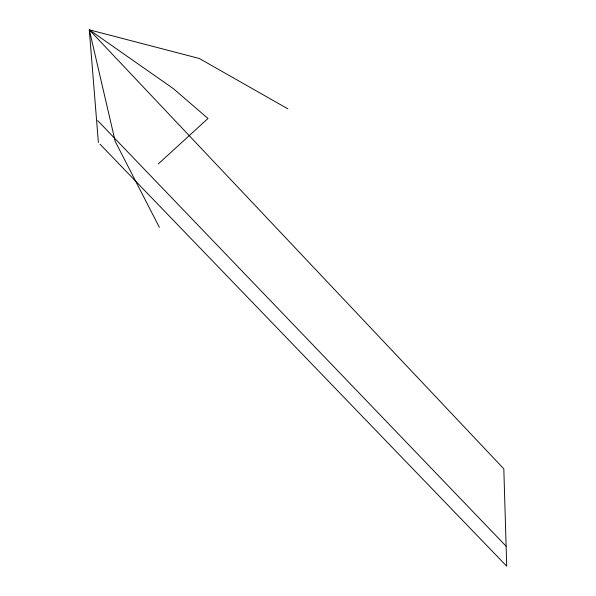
<?xml version="1.0" encoding="UTF-8"?>
<svg xmlns="http://www.w3.org/2000/svg" width="596" height="596" viewBox="0 0 596 596"><rect width="100%" height="100%" fill="white"/><g stroke="black" fill="none" stroke-linecap="round" stroke-linejoin="round"><path stroke-width="0.89" d="M158.231 163.989L207.989 118.47L173.376 88.64L89.288 29.8L98.377 142.489M159.37 227.352L115.229 141.468L89.288 29.8L199.295 58.483L287.883 108.844M100.016 144.187L506.712 566.2L503.814 468.828L89.288 29.8M97.677 120.608L506.123 546.227"/></g></svg>
